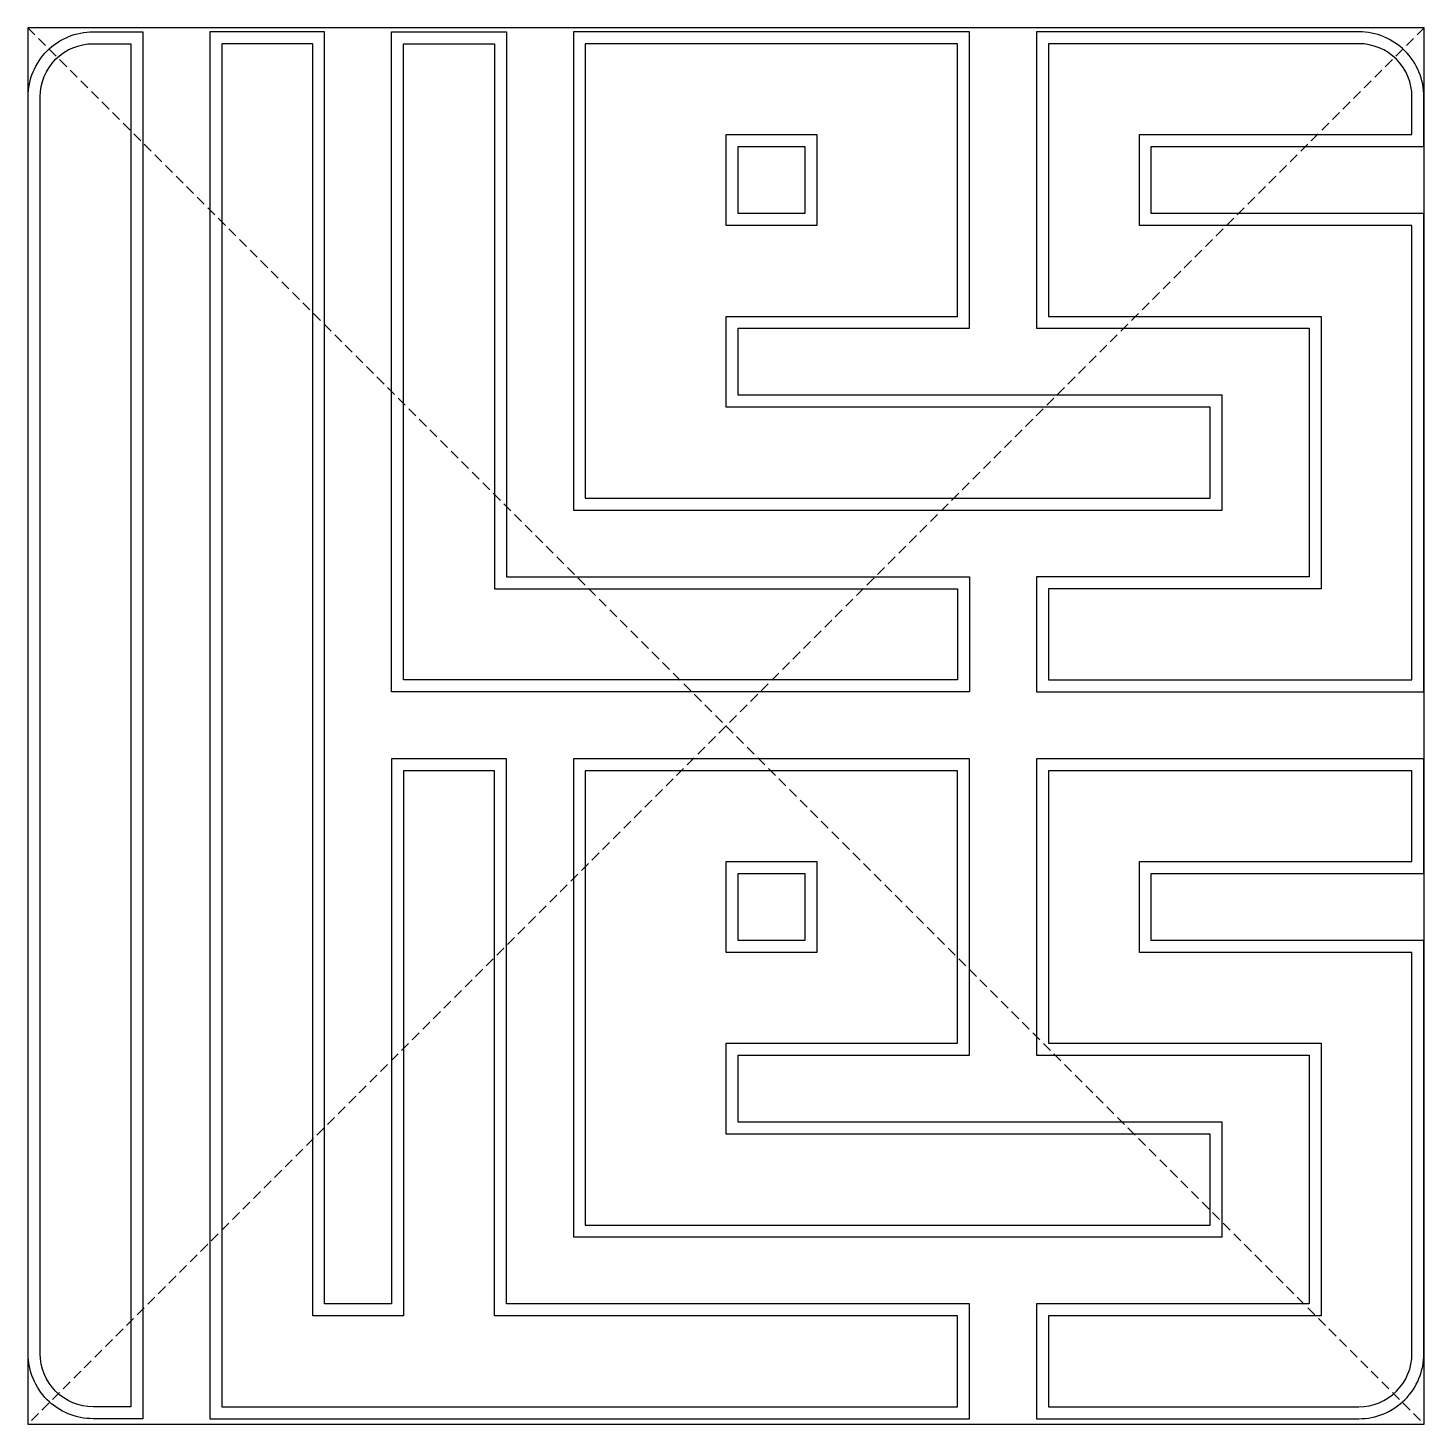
# Model space of a CAD drawing. Header units: millimetres. Extents: x -35 to 35, y -35 to 35.
import ezdxf

# ---------------------------------------------------------------- set-up
doc = ezdxf.new("R2010")
doc.units = ezdxf.units.MM
doc.linetypes.add('DASHED', pattern=[0.75, 0.5, -0.25])
doc.layers.get('0').update_dxf_attribs({"linetype": 'CONTINUOUS'})

msp = doc.modelspace()

# ---------------------------------------------------------------- linework, layer by layer
at = {"linetype": 'DASHED'}
for p, q in [((35, 35), (-35, -35)), ((-35, 35), (35, -35))]:
    msp.add_line(p, q, dxfattribs=at)
for points in [[(35, 35), (-35, 35), (-35, -35), (35, -35)], [(-20.122, -28.976), (-20.122, 34.807), (-25.878, 34.807), (-25.878, -34.732), (12.213, -34.732), (12.213, -28.976), (-11.01, -28.976), (-11.01, -1.64), (-16.766, -1.64), (-16.766, -28.976)], [(-11.01, 7.471), (12.213, 7.471), (12.213, 1.715), (-16.766, 1.715), (-16.766, 34.807), (-11.01, 34.807)], [(12.213, 19.939), (12.213, 34.807), (-7.654, 34.807), (-7.654, 10.827), (24.871, 10.827), (24.871, 16.583), (0.602, 16.583), (0.602, 19.939)], [(11.613, -29.576), (-11.61, -29.576), (-11.61, -2.24), (-16.166, -2.24), (-16.166, -29.576), (-20.722, -29.576), (-20.722, 34.207), (-25.278, 34.207), (-25.278, -34.132), (11.613, -34.132)], [(11.613, 6.871), (11.613, 2.315), (-16.166, 2.315), (-16.166, 34.207), (-11.61, 34.207), (-11.61, 6.871)], [(-7.054, 34.207), (-7.054, 11.427), (24.271, 11.427), (24.271, 15.983), (0.002, 15.983), (0.002, 20.539), (11.613, 20.539), (11.613, 34.207)], [(0.002, 29.651), (4.558, 29.651), (4.558, 25.095), (0.002, 25.095)], [(0.602, 25.695), (0.602, 29.051), (3.958, 29.051), (3.958, 25.695)], [(24.871, -25.62), (24.871, -19.864), (0.602, -19.864), (0.602, -16.508), (12.213, -16.508), (12.213, -1.64), (-7.654, -1.64), (-7.654, -25.62)], [(-7.054, -25.02), (24.271, -25.02), (24.271, -20.464), (0.002, -20.464), (0.002, -15.908), (11.613, -15.908), (11.613, -2.24), (-7.054, -2.24)], [(4.558, -6.796), (4.558, -11.352), (0.002, -11.352), (0.002, -6.796)], [(0.602, -10.752), (0.602, -7.396), (3.958, -7.396), (3.958, -10.752)]]:
    msp.add_lwpolyline(points, close=True)
for points in [[(-31.727, -34.732, -0.414214), (-34.99, -31.47), (-34.99, 31.545, -0.414214), (-31.727, 34.807), (-29.234, 34.807), (-29.234, -34.732)], [(15.569, 1.715), (34.993, 1.715), (34.993, 25.695), (21.325, 25.695), (21.325, 29.051), (34.993, 29.051), (34.993, 31.545, 0.414214), (31.731, 34.807), (15.569, 34.807), (15.569, 19.939), (29.237, 19.939), (29.237, 7.471), (15.569, 7.471)], [(-29.834, -34.132), (-31.727, -34.132, -0.414214), (-34.39, -31.47), (-34.39, 31.545, -0.414214), (-31.727, 34.207), (-29.834, 34.207)], [(34.393, 2.315), (34.393, 25.095), (20.725, 25.095), (20.725, 29.651), (34.393, 29.651), (34.393, 31.545, 0.414214), (31.731, 34.207), (16.169, 34.207), (16.169, 20.539), (29.837, 20.539), (29.837, 6.871), (16.169, 6.871), (16.169, 2.315)], [(31.731, -34.732, 0.414214), (34.993, -31.47), (34.993, -10.752), (21.325, -10.752), (21.325, -7.396), (34.993, -7.396), (34.993, -1.64), (15.569, -1.64), (15.569, -16.508), (29.237, -16.508), (29.237, -28.976), (15.569, -28.976), (15.569, -34.732)], [(34.393, -11.352), (20.725, -11.352), (20.725, -6.796), (34.393, -6.796), (34.393, -2.24), (16.169, -2.24), (16.169, -15.908), (29.837, -15.908), (29.837, -29.576), (16.169, -29.576), (16.169, -34.132), (31.731, -34.132, 0.414214), (34.393, -31.47)]]:
    msp.add_lwpolyline(points, format="xyb", close=True)
msp.add_point((0, 0))
msp.add_point((0, 0))

doc.saveas('drawing.dxf')
